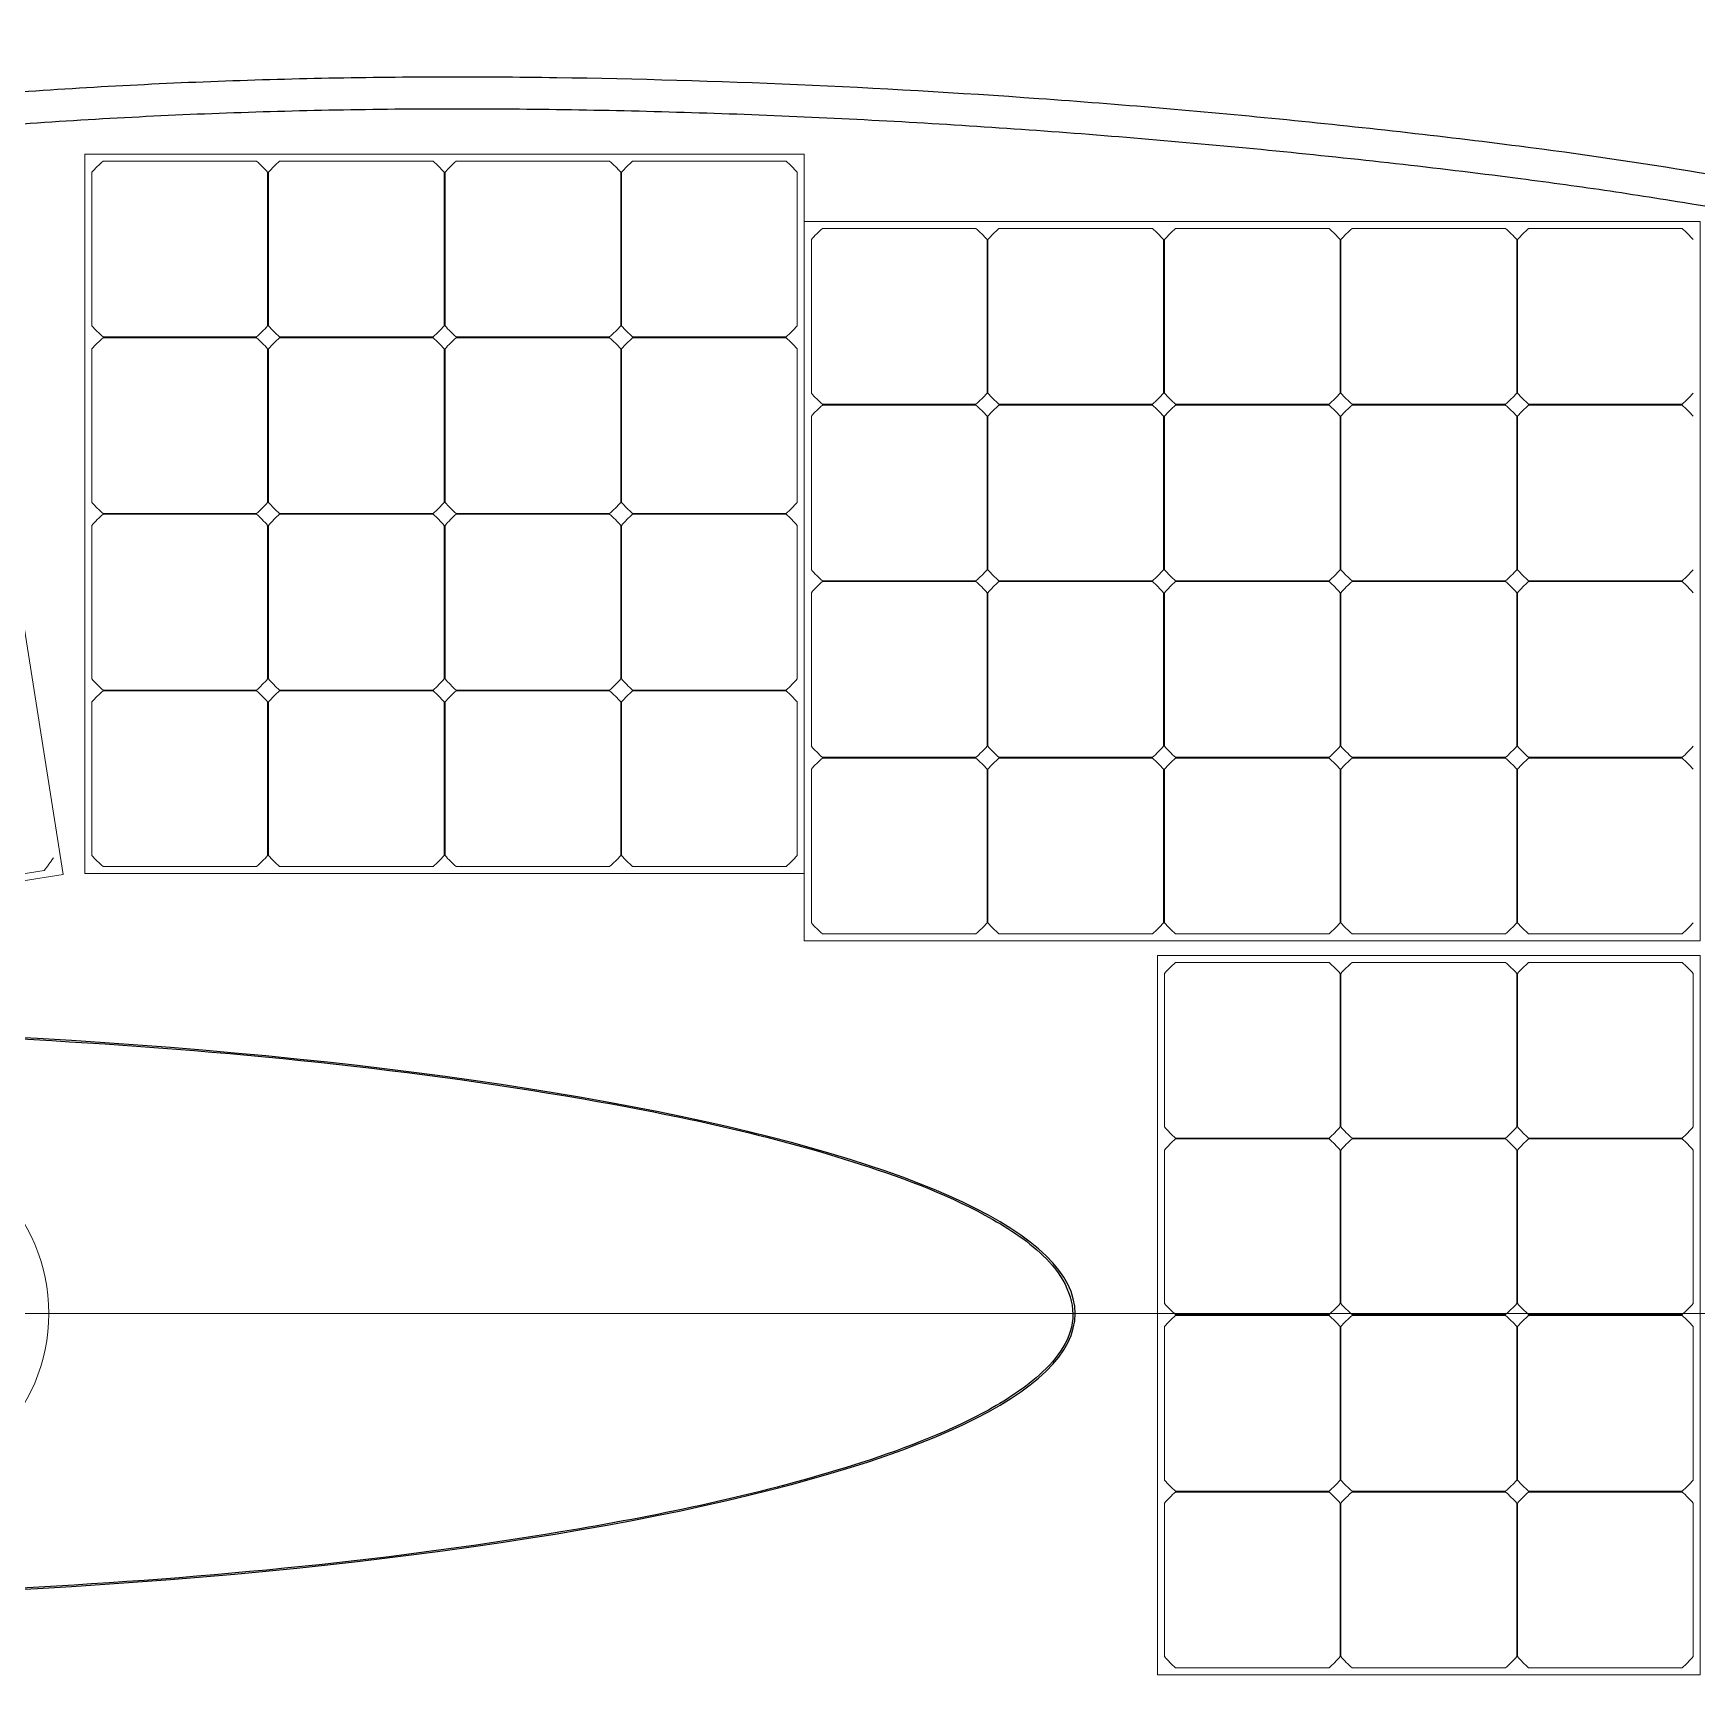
# Model space of a CAD drawing. Header units: inches. Extents: x -1514 to 1282, y -2074 to 286.
# Drawn here: x 1134.48 to 1181.08, y 77.8 to 124.14 of the extents above; entities that cross this region are included whole.
import ezdxf

# ---------------------------------------------------------------- set-up
doc = ezdxf.new("R2010")
doc.units = ezdxf.units.IN
doc.header["$LTSCALE"] = 0.1
doc.header["$MEASUREMENT"] = 0
for name, color, linetype in [('Cells', 7, 'Continuous'), ('PDF_Images', 7, 'Continuous'), ('smallPanels', 40, 'Continuous')]:
    doc.layers.add(name, color=color, linetype=linetype)
picture_1 = doc.add_image_def('image1.png', size_in_pixel=(2048, 1582))

msp = doc.modelspace()

# ---------------------------------------------------------------- linework, layer by layer
at = {"color": 1, "linetype": 'Continuous', "lineweight": 25}
msp.add_ellipse((1123.65184, 88.27971), major_axis=(40.01567, 0), ratio=0.2, start_param=4.71238898, end_param=7.85398163, dxfattribs=at)
for points, knots in [([(1149.14948, 122.89059), (1146.92319, 122.92311), (1144.76827, 122.91766), (1140.35037, 122.82557), (1138.13194, 122.7371), (1133.82392, 122.48311), (1131.59078, 122.30839), (1128.36632, 121.99817), (1127.32814, 121.88948), (1125.62235, 121.69536), (1125.06821, 121.62974), (1123.98883, 121.49664), (1123.51351, 121.43586), (1120.70998, 121.06052), (1118.68478, 120.74035), (1115.44705, 120.10848), (1114.37154, 119.87641), (1112.32056, 119.39381), (1111.20388, 119.10918), (1108.1608, 118.28289), (1105.96218, 117.61349), (1102.91934, 116.61898), (1101.83422, 116.25258), (1100.32414, 115.72835), (1099.81457, 115.54911), (1098.78303, 115.18164), (1098.21207, 114.97554), (1096.77444, 114.45098), (1095.28662, 113.89705), (1093.72352, 113.29905), (1092.66472, 112.89059), (1092.07264, 112.66017), (1091.08903, 112.27471), (1090.58851, 112.07724), (1089.57002, 111.67285), (1089.01018, 111.4491), (1088.04056, 111.05945), (1087.54443, 110.85903), (1086.52953, 110.44701), (1085.95706, 110.21341), (1085.00427, 109.82303), (1084.51306, 109.62099), (1083.50101, 109.20321), (1082.90609, 108.95668), (1081.98292, 108.57306), (1081.258, 108.27106), (1080.48428, 107.94764), (1079.95761, 107.72727), (1079.62283, 107.58702), (1078.99839, 107.32523), (1078.30797, 107.03537), (1077.38702, 106.64805), (1076.96758, 106.47153), (1076.68246, 106.35151), (1076.46331, 106.25923), (1076.09224, 106.10297), (1075.52236, 105.8629), (1074.55471, 105.45521), (1074.12385, 105.27371), (1073.77245, 105.12571), (1073.55584, 105.03448), (1073.50646, 105.01369), (1072.80277, 104.71742), (1072.33163, 104.51922), (1071.61548, 104.21832), (1071.37014, 104.11531), (1070.86621, 103.9039), (1070.5578, 103.77462), (1069.91161, 103.5039), (1069.33434, 103.26231), (1068.32648, 102.84079), (1067.89859, 102.66187), (1066.73853, 102.17691), (1065.92579, 101.83683), (1065.19902, 101.53221), (1064.73362, 101.337), (1064.55539, 101.26221), (1063.77983, 100.93642), (1063.2699, 100.72178), (1062.26428, 100.29761), (1061.71212, 100.06417), (1061.17196, 99.83535), (1060.99678, 99.76108), (1060.80188, 99.67839), (1060.66757, 99.6214), (1060.5352, 99.5652), (1060.50968, 99.55437), (1060.43843, 99.52411), (1060.18741, 99.4175), (1059.93114, 99.30866), (1059.45869, 99.108), (1059.0342, 98.92786), (1058.68166, 98.77849), (1058.46261, 98.68574), (1058.40574, 98.66167), (1057.16202, 98.136), (1056.30891, 97.77839), (1054.18977, 96.91138), (1053.27598, 96.54595), (1051.67954, 95.93583), (1051.21907, 95.76378), (1050.14172, 95.37381), (1049.62718, 95.19416), (1049.13678, 95.02985)], [0, 0, 0, 0, 0.0625, 0.0625, 0.125, 0.125, 0.1875, 0.1875, 0.21875, 0.21875, 0.234375, 0.234375, 0.25, 0.25, 0.3125, 0.3125, 0.34375, 0.34375, 0.375, 0.375, 0.4375, 0.4375, 0.46875, 0.46875, 0.484375, 0.484375, 0.5, 0.5, 0.53125, 0.546875, 0.546875, 0.5625, 0.5625, 0.578125, 0.578125, 0.59375, 0.59375, 0.609375, 0.609375, 0.625, 0.625, 0.640625, 0.640625, 0.65625, 0.65625, 0.671875, 0.6796875, 0.6796875, 0.6875, 0.6875, 0.703125, 0.7109375, 0.71484375, 0.71484375, 0.71875, 0.71875, 0.734375, 0.734375, 0.7421875, 0.74609375, 0.74609375, 0.75, 0.75, 0.765625, 0.765625, 0.7734375, 0.7734375, 0.78125, 0.78125, 0.796875, 0.796875, 0.8125, 0.8125, 0.828125, 0.8359375, 0.8359375, 0.84375, 0.84375, 0.859375, 0.859375, 0.875, 0.875, 0.87890625, 0.88085937, 0.88085937, 0.8828125, 0.8828125, 0.88671875, 0.88671875, 0.890625, 0.890625, 0.8984375, 0.90234375, 0.90234375, 0.90625, 0.90625, 0.9375, 0.9375, 0.96875, 0.96875, 0.984375, 0.984375, 1, 1, 1, 1]), ([(1176.1018, 120.97239), (1173.91225, 121.25288), (1171.63489, 121.50807), (1167.13807, 121.95139), (1164.91516, 122.14144), (1158.13257, 122.62722), (1153.62803, 122.82515), (1149.14948, 122.89059)], [0, 0, 0, 0, 0.25, 0.25, 0.5, 0.5, 1, 1, 1, 1]), ([(1149.13658, 121.99697), (1146.93694, 122.02869), (1144.74395, 122.02247), (1141.46497, 121.95274), (1140.37374, 121.9194), (1138.19487, 121.83202), (1137.10724, 121.77797), (1133.84978, 121.58446), (1131.68537, 121.41382), (1128.44874, 121.10058), (1127.37154, 120.98654), (1125.75813, 120.80185), (1125.22072, 120.73803), (1124.1468, 120.60515), (1123.6103, 120.53612), (1120.93042, 120.17544), (1118.79505, 119.83725), (1116.14245, 119.31597), (1115.61276, 119.20678), (1114.55519, 118.9776), (1114.02732, 118.85756), (1112.44627, 118.48233), (1111.39562, 118.21207), (1108.2522, 117.35082), (1106.16796, 116.70943), (1103.05258, 115.68365), (1102.01593, 115.33124), (1099.94584, 114.60785), (1098.9124, 114.23694), (1097.36431, 113.66877), (1096.84851, 113.47737), (1095.81809, 113.09122), (1095.3036, 112.89652), (1093.76208, 112.30808), (1092.737, 111.91004), (1089.66823, 110.7019), (1087.631, 109.87778), (1083.56746, 108.20774), (1081.54118, 107.36174), (1077.49368, 105.6624), (1075.47263, 104.80866), (1072.94625, 103.74492), (1072.44097, 103.53234), (1071.43028, 103.10782), (1070.92487, 102.89591), (1069.40852, 102.2609), (1068.39748, 101.83859), (1066.37599, 100.99378), (1065.36559, 100.57119), (1063.34633, 99.72348), (1062.33748, 99.29833), (1060.32154, 98.44498), (1059.31462, 98.01635), (1057.29832, 97.16649), (1056.28898, 96.74521), (1054.76994, 96.12677), (1054.26276, 95.92287), (1053.2461, 95.52114), (1052.73662, 95.32331), (1051.71459, 94.93565), (1051.20203, 94.74582), (1050.43013, 94.469), (1050.17231, 94.37806), (1049.89305, 94.28147), (1049.87222, 94.27428), (1049.85139, 94.2671)], [0, 0, 0, 0, 0.0625, 0.0625, 0.09375, 0.09375, 0.125, 0.125, 0.1875, 0.1875, 0.21875, 0.21875, 0.234375, 0.234375, 0.25, 0.25, 0.3125, 0.3125, 0.328125, 0.328125, 0.34375, 0.34375, 0.375, 0.375, 0.4375, 0.4375, 0.46875, 0.46875, 0.5, 0.5, 0.515625, 0.515625, 0.53125, 0.53125, 0.5625, 0.5625, 0.625, 0.625, 0.6875, 0.6875, 0.75, 0.75, 0.765625, 0.765625, 0.78125, 0.78125, 0.8125, 0.8125, 0.84375, 0.84375, 0.875, 0.875, 0.90625, 0.90625, 0.9375, 0.9375, 0.953125, 0.953125, 0.96875, 0.96875, 0.984375, 0.984375, 0.9921875, 0.9921875, 0.992817173, 0.992817173, 0.992817173, 0.992817173]), ([(1175.98692, 120.07935), (1174.87269, 120.22267), (1173.7578, 120.35687), (1171.52685, 120.60874), (1170.41079, 120.72654), (1168.17763, 120.94751), (1167.06052, 121.05063), (1164.82525, 121.24203), (1163.70708, 121.33021), (1160.35091, 121.57159), (1158.11126, 121.70181), (1153.62741, 121.89821), (1151.3832, 121.96453), (1149.13658, 121.99697)], [0, 0, 0, 0, 0.125, 0.125, 0.25, 0.25, 0.375, 0.375, 0.5, 0.5, 0.75, 0.75, 1, 1, 1, 1]), ([(1176.1018, 55.58734), (1182.82469, 56.44857), (1189.25989, 57.7867), (1202.33163, 61.30244), (1208.56055, 63.45223), (1217.62247, 67.20189), (1220.55995, 68.51848), (1225.01732, 70.6831), (1226.42437, 71.39418), (1229.33785, 72.93245), (1230.6985, 73.67888), (1233.59461, 75.35797), (1234.93947, 76.1854), (1236.99032, 77.53087), (1237.66352, 77.98648), (1238.66537, 78.68594), (1238.9673, 78.89973), (1239.68593, 79.41739), (1239.96066, 79.61801), (1241.70596, 80.92526), (1242.81503, 81.81834), (1244.5421, 83.81902), (1244.96474, 84.47834), (1245.67368, 86.03543), (1245.9182, 86.90157), (1246.02043, 88.49391), (1245.96877, 89.41902), (1245.48413, 91.0326), (1245.11363, 91.81744), (1244.1676, 93.23757), (1243.59475, 93.84655), (1242.41237, 95.00114), (1241.72586, 95.58191), (1240.52158, 96.53022), (1239.80523, 97.05891), (1238.47103, 98.01431), (1237.78883, 98.48754), (1235.73417, 99.8688), (1234.2779, 100.78449), (1230.16303, 103.22012), (1227.09415, 104.85047), (1221.18523, 107.75201), (1218.11218, 109.14492), (1211.90198, 111.73396), (1208.78404, 112.92469), (1202.42638, 115.11047), (1199.18517, 116.09911), (1194.38973, 117.39536), (1192.77459, 117.8053), (1189.4242, 118.60151), (1187.85098, 118.95096), (1182.77459, 119.98882), (1179.51453, 120.53521), (1176.1018, 120.97239)], [0, 0, 0, 0, 0.125, 0.125, 0.25, 0.25, 0.3125, 0.3125, 0.34375, 0.34375, 0.375, 0.375, 0.40625, 0.40625, 0.421875, 0.421875, 0.4296875, 0.4296875, 0.4375, 0.4375, 0.46875, 0.46875, 0.484375, 0.484375, 0.5, 0.5, 0.515625, 0.515625, 0.53125, 0.53125, 0.546875, 0.546875, 0.5625, 0.5625, 0.578125, 0.578125, 0.59375, 0.59375, 0.625, 0.625, 0.6875, 0.6875, 0.75, 0.75, 0.8125, 0.8125, 0.875, 0.875, 0.90625, 0.90625, 0.9375, 0.9375, 1, 1, 1, 1]), ([(1175.98692, 56.48039), (1176.81154, 56.58592), (1177.63429, 56.69872), (1179.27596, 56.93941), (1180.09485, 57.0674), (1182.54573, 57.47415), (1184.17198, 57.77547), (1187.41068, 58.43157), (1189.02316, 58.78618), (1191.43265, 59.35305), (1192.23429, 59.54776), (1193.83447, 59.94898), (1194.63298, 60.15561), (1196.22678, 60.58129), (1197.4197, 60.90986), (1198.60888, 61.25295), (1199.20283, 61.42696), (1199.40075, 61.48538), (1199.7961, 61.60298), (1199.99354, 61.66216), (1201.76843, 62.19817), (1203.33128, 62.69917), (1206.42829, 63.74881), (1207.96253, 64.2973), (1211.00409, 65.43861), (1212.51145, 66.03134), (1215.50103, 67.25773), (1216.9832, 67.89147), (1219.92291, 69.19931), (1221.38045, 69.8734), (1223.54826, 70.91529), (1224.26777, 71.26774), (1225.70014, 71.9841), (1226.41299, 72.34803), (1227.83185, 73.08793), (1228.53787, 73.46386), (1229.94291, 74.22821), (1230.64191, 74.61665), (1232.03162, 75.40918), (1232.7223, 75.81336), (1233.75088, 76.43434), (1234.0925, 76.64379), (1234.77316, 77.06788), (1235.11221, 77.28249), (1235.61888, 77.60821), (1235.7875, 77.71745), (1236.12385, 77.93705), (1236.29156, 78.04739), (1236.79331, 78.38004), (1237.12596, 78.60399), (1237.78756, 79.05627), (1238.11652, 79.28458), (1238.77069, 79.74567), (1239.09594, 79.9784), (1239.74254, 80.44857), (1240.06373, 80.68624), (1240.54047, 81.04932), (1240.69854, 81.17145), (1241.01261, 81.41846), (1241.1686, 81.54336), (1241.63255, 81.92349), (1241.93645, 82.18424), (1242.52886, 82.72702), (1242.81761, 83.00871), (1243.23826, 83.44866), (1243.37655, 83.59798), (1243.57909, 83.82887), (1243.64587, 83.90715), (1243.77631, 84.0655), (1243.84006, 84.14567), (1243.9641, 84.30839), (1244.02438, 84.39094), (1244.14117, 84.55863), (1244.19772, 84.64373), (1244.3621, 84.90266), (1244.46473, 85.08005), (1244.65683, 85.44387), (1244.74629, 85.63029), (1244.84963, 85.86917), (1244.86986, 85.91725), (1244.90946, 86.01399), (1244.92881, 86.06267), (1244.98525, 86.20894), (1245.02081, 86.30698), (1245.08753, 86.50419), (1245.1188, 86.60333), (1245.17592, 86.80301), (1245.20167, 86.90357), (1245.24616, 87.1065), (1245.2649, 87.20886), (1245.29557, 87.41535), (1245.30751, 87.51946), (1245.32121, 87.67672), (1245.32507, 87.72932), (1245.33155, 87.83484), (1245.33417, 87.88783), (1245.34036, 88.04672), (1245.34226, 88.15235), (1245.34273, 88.36317), (1245.34134, 88.46836), (1245.33441, 88.67819), (1245.32887, 88.78283), (1245.31242, 88.9914), (1245.30151, 89.09532), (1245.27296, 89.30227), (1245.25527, 89.40529), (1245.2126, 89.61036), (1245.18754, 89.7124), (1245.14526, 89.86484), (1245.13039, 89.91555), (1245.09932, 90.01679), (1245.08313, 90.06739), (1244.99952, 90.31895), (1244.92431, 90.51559), (1244.75952, 90.90092), (1244.66989, 91.08958), (1244.47639, 91.45905), (1244.37251, 91.63985), (1244.23306, 91.86057), (1244.20468, 91.90444), (1244.14693, 91.99164), (1244.11756, 92.03493), (1244.02835, 92.16336), (1243.96723, 92.24721), (1243.77934, 92.49394), (1243.64817, 92.6521), (1243.37805, 92.96017), (1243.23919, 93.11017), (1242.81577, 93.55302), (1242.52366, 93.83793), (1242.07196, 94.25119), (1241.91909, 94.38653), (1241.68675, 94.58642), (1241.60878, 94.65255), (1241.45221, 94.78365), (1241.37356, 94.84865), (1241.13667, 95.0422), (1240.97746, 95.1693), (1240.65709, 95.42054), (1240.49593, 95.5447), (1240.01004, 95.91369), (1239.68295, 96.15504), (1239.02488, 96.63246), (1238.69401, 96.8687), (1237.69606, 97.57029), (1237.02363, 98.0285), (1235.66464, 98.92634), (1234.9781, 99.366), (1233.9375, 100.01138), (1233.58871, 100.22417), (1232.88815, 100.64499), (1232.53648, 100.85296), (1231.47761, 101.47024), (1230.76657, 101.87297), (1229.33599, 102.66473), (1228.61647, 103.05381), (1227.16965, 103.8199), (1226.44227, 104.19677), (1224.97974, 104.93858), (1224.24457, 105.30348), (1222.76688, 106.02239), (1222.0244, 106.37647), (1220.53234, 107.07433), (1219.78273, 107.41805), (1218.27632, 108.09514), (1217.51953, 108.42851), (1216.3789, 108.92074), (1215.99779, 109.08352), (1215.42474, 109.32571), (1215.23348, 109.40612), (1214.85078, 109.56617), (1214.65929, 109.64583), (1211.4019, 110.99365), (1208.30329, 112.16795), (1203.60142, 113.77228), (1202.02511, 114.28077), (1198.85416, 115.24448), (1197.25958, 115.69989), (1194.05304, 116.56137), (1192.44106, 116.96734), (1190.01074, 117.54209), (1189.19855, 117.72785), (1187.56978, 118.08705), (1186.7532, 118.26046), (1184.29644, 118.76065), (1182.64925, 119.06735), (1180.16276, 119.48156), (1179.3313, 119.61193), (1177.66305, 119.85707), (1176.82627, 119.97193), (1175.98692, 120.07935)], [0, 0, 0, 0, 0.015625, 0.015625, 0.03125, 0.03125, 0.0625, 0.0625, 0.09375, 0.09375, 0.109375, 0.109375, 0.125, 0.125, 0.140625, 0.1484375, 0.1484375, 0.15234375, 0.15234375, 0.15625, 0.15625, 0.1875, 0.1875, 0.21875, 0.21875, 0.25, 0.25, 0.28125, 0.28125, 0.3125, 0.3125, 0.328125, 0.328125, 0.34375, 0.34375, 0.359375, 0.359375, 0.375, 0.375, 0.390625, 0.390625, 0.3984375, 0.3984375, 0.40625, 0.40625, 0.41015625, 0.41015625, 0.4140625, 0.4140625, 0.421875, 0.421875, 0.4296875, 0.4296875, 0.4375, 0.4375, 0.4453125, 0.4453125, 0.44921875, 0.44921875, 0.453125, 0.453125, 0.4609375, 0.4609375, 0.46875, 0.46875, 0.47265625, 0.47265625, 0.47460938, 0.47460938, 0.4765625, 0.4765625, 0.47851563, 0.47851563, 0.48046875, 0.48046875, 0.484375, 0.484375, 0.48828125, 0.48828125, 0.48925781, 0.48925781, 0.49023438, 0.49023438, 0.4921875, 0.4921875, 0.49414063, 0.49414063, 0.49609375, 0.49609375, 0.49804688, 0.49804688, 0.5, 0.5, 0.50097656, 0.50097656, 0.50195313, 0.50195313, 0.50390625, 0.50390625, 0.50585938, 0.50585938, 0.5078125, 0.5078125, 0.50976563, 0.50976563, 0.51171875, 0.51171875, 0.51367188, 0.51367188, 0.51464844, 0.51464844, 0.515625, 0.515625, 0.51953125, 0.51953125, 0.5234375, 0.5234375, 0.52734375, 0.52734375, 0.52832031, 0.52832031, 0.52929688, 0.52929688, 0.53125, 0.53125, 0.53515625, 0.53515625, 0.5390625, 0.5390625, 0.546875, 0.546875, 0.55078125, 0.55078125, 0.55273438, 0.55273438, 0.5546875, 0.5546875, 0.55859375, 0.55859375, 0.5625, 0.5625, 0.5703125, 0.5703125, 0.578125, 0.578125, 0.59375, 0.59375, 0.609375, 0.609375, 0.6171875, 0.6171875, 0.625, 0.625, 0.640625, 0.640625, 0.65625, 0.65625, 0.671875, 0.671875, 0.6875, 0.6875, 0.703125, 0.703125, 0.71875, 0.71875, 0.734375, 0.734375, 0.7421875, 0.7421875, 0.74609375, 0.74609375, 0.75, 0.75, 0.8125, 0.8125, 0.84375, 0.84375, 0.875, 0.875, 0.90625, 0.90625, 0.921875, 0.921875, 0.9375, 0.9375, 0.96875, 0.96875, 0.984375, 0.984375, 1, 1, 1, 1]), ([(1103.9386, 89.14044), (1106.27782, 90.28417), (1108.61703, 91.42792), (1113.29545, 93.71543), (1115.59195, 94.9787), (1120.64342, 96.22229), (1123.35869, 96.27008), (1128.68435, 96.20668), (1131.34574, 96.12218), (1139.32515, 95.69435), (1144.64609, 95.20241), (1152.52332, 93.83191), (1155.13973, 93.27827), (1158.94286, 92.04547), (1160.20178, 91.57139), (1161.93438, 90.58594), (1162.49635, 90.20969), (1163.40232, 89.2274), (1163.71797, 88.54747), (1163.4053, 87.24952), (1162.90654, 86.7356), (1161.85966, 85.91234), (1161.27856, 85.58257), (1159.50594, 84.70916), (1158.25031, 84.26938), (1154.46274, 83.12517), (1151.89606, 82.6032), (1144.14945, 81.30679), (1138.90686, 80.83299), (1131.03825, 80.42607), (1128.41331, 80.34655), (1123.15963, 80.29021), (1120.49661, 80.35345), (1115.43536, 81.64031), (1113.18257, 82.89918), (1108.56059, 85.1591), (1106.2496, 86.28905), (1103.9386, 87.41898)], [0, 0, 0, 0, 0.0625, 0.0625, 0.125, 0.125, 0.1875, 0.1875, 0.25, 0.25, 0.375, 0.375, 0.4375, 0.4375, 0.46875, 0.46875, 0.484375, 0.484375, 0.5, 0.5, 0.515625, 0.515625, 0.53125, 0.53125, 0.5625, 0.5625, 0.625, 0.625, 0.75, 0.75, 0.8125, 0.8125, 0.875, 0.875, 0.9375, 0.9375, 1, 1, 1, 1]), ([(1049.85139, 82.29264), (1049.87222, 82.28546), (1049.89305, 82.27826), (1050.17231, 82.18168), (1050.43013, 82.09074), (1051.20203, 81.81391), (1051.71459, 81.62409), (1052.73662, 81.23643), (1053.2461, 81.03859), (1054.26276, 80.63686), (1054.76994, 80.43297), (1056.28898, 79.81453), (1057.29832, 79.39324), (1059.31462, 78.54339), (1060.32154, 78.11476), (1062.33748, 77.26142), (1063.34633, 76.83627), (1065.3656, 75.98857), (1066.376, 75.56597), (1068.39749, 74.72117), (1069.40853, 74.29886), (1070.92488, 73.66385), (1071.43029, 73.45194), (1072.44097, 73.02742), (1072.94626, 72.81484), (1075.47264, 71.7511), (1077.49369, 70.89736), (1081.54119, 69.19802), (1083.56747, 68.35202), (1087.63101, 66.68198), (1089.66824, 65.85786), (1092.73701, 64.64972), (1093.76209, 64.25168), (1095.3036, 63.66324), (1095.81809, 63.46854), (1096.84852, 63.08239), (1097.36432, 62.89099), (1098.91241, 62.32282), (1099.94585, 61.9519), (1102.01593, 61.22852), (1103.05259, 60.87611), (1106.16797, 59.85033), (1108.2522, 59.20894), (1111.39562, 58.34768), (1112.44627, 58.07741), (1114.02733, 57.70219), (1114.5552, 57.58214), (1115.61276, 57.35297), (1116.14245, 57.24377), (1118.79506, 56.72249), (1120.93043, 56.38431), (1123.6103, 56.02362), (1124.14681, 55.95459), (1125.22072, 55.82171), (1125.75813, 55.75789), (1127.37155, 55.5732), (1128.44874, 55.45916), (1131.68537, 55.14592), (1133.84978, 54.97528), (1137.10724, 54.78177), (1138.19487, 54.72771), (1140.37374, 54.64034), (1141.46497, 54.607), (1144.74395, 54.53726), (1146.93694, 54.53105), (1149.13658, 54.56277)], [0.007182826, 0.007182826, 0.007182826, 0.007182826, 0.0078125, 0.0078125, 0.015625, 0.015625, 0.03125, 0.03125, 0.046875, 0.046875, 0.0625, 0.0625, 0.09375, 0.09375, 0.125, 0.125, 0.15625, 0.15625, 0.1875, 0.1875, 0.21875, 0.21875, 0.234375, 0.234375, 0.25, 0.25, 0.3125, 0.3125, 0.375, 0.375, 0.4375, 0.4375, 0.46875, 0.46875, 0.484375, 0.484375, 0.5, 0.5, 0.53125, 0.53125, 0.5625, 0.5625, 0.625, 0.625, 0.65625, 0.65625, 0.671875, 0.671875, 0.6875, 0.6875, 0.75, 0.75, 0.765625, 0.765625, 0.78125, 0.78125, 0.8125, 0.8125, 0.875, 0.875, 0.90625, 0.90625, 0.9375, 0.9375, 1, 1, 1, 1]), ([(1049.13678, 81.52988), (1050.11907, 81.20076), (1051.24508, 80.79001), (1053.19022, 80.04649), (1054.31575, 79.59691), (1055.50113, 79.11181), (1055.74596, 79.01106), (1056.25115, 78.8021), (1056.5527, 78.67669), (1057.00653, 78.4872), (1057.24603, 78.38684), (1057.75018, 78.17491), (1058.06459, 78.04229), (1058.40579, 77.89806), (1058.52562, 77.84735), (1058.77747, 77.74069), (1058.95087, 77.66718), (1059.24105, 77.54409), (1059.47253, 77.44582), (1060.13344, 77.16509), (1060.4246, 77.04146), (1060.92834, 76.82769), (1061.06957, 76.76776), (1061.80346, 76.45691), (1062.3003, 76.24692), (1063.30916, 75.82143), (1063.87772, 75.58219), (1064.5723, 75.29046), (1064.81433, 75.18888), (1065.3194, 74.97709), (1065.64496, 74.84068), (1066.067, 74.66395), (1066.41477, 74.51839), (1066.8752, 74.32578), (1067.08425, 74.23835), (1067.22622, 74.17898), (1067.25517, 74.16687), (1067.83978, 73.92243), (1068.38013, 73.6965), (1068.72845, 73.55085), (1068.81728, 73.5137), (1068.86307, 73.49455), (1068.81671, 73.51394), (1069.17673, 73.36336), (1069.44713, 73.25023), (1069.95271, 73.03861), (1070.14248, 72.95915), (1070.93135, 72.62862), (1071.47685, 72.39972), (1072.14449, 72.11916), (1072.50092, 71.96929), (1072.89128, 71.80504), (1073.15906, 71.69234), (1073.35075, 71.61164), (1073.78775, 71.42764), (1074.26548, 71.22641), (1075.29881, 70.79105), (1075.74671, 70.60235), (1076.09145, 70.45714), (1076.29836, 70.37), (1076.32297, 70.35963), (1077.06251, 70.04822), (1077.8856, 69.70193), (1078.61217, 69.39674), (1079.07509, 69.20242), (1079.23085, 69.13706), (1080.05583, 68.79127), (1080.58409, 68.57028), (1081.59717, 68.14738), (1082.0084, 67.97605), (1083.08176, 67.53018), (1083.6039, 67.31399), (1084.61912, 66.89511), (1085.05911, 66.71415), (1087.71726, 65.6257), (1089.60724, 64.8648), (1092.7619, 63.63), (1093.75285, 63.2476), (1095.86943, 62.44536), (1096.82319, 62.09021), (1098.94154, 61.31895), (1099.92667, 60.96843), (1102.04419, 60.23538), (1103.01777, 59.90745), (1106.25893, 58.85188), (1108.20421, 58.26131), (1111.43842, 57.38901), (1112.44939, 57.13357), (1114.58138, 56.63638), (1115.66423, 56.40706), (1117.71597, 56.0106), (1118.86147, 55.81059), (1120.39505, 55.56596), (1120.91811, 55.48625), (1121.98793, 55.33048), (1122.58468, 55.24779), (1124.11064, 55.04504), (1125.22992, 54.90837), (1127.40025, 54.6628), (1128.45228, 54.55269), (1131.7353, 54.23875), (1133.87082, 54.07309), (1140.37645, 53.69188), (1144.70683, 53.60424), (1149.14948, 53.66915)], [0, 0, 0, 0, 0.03125, 0.03125, 0.0625, 0.0625, 0.0703125, 0.0703125, 0.078125, 0.078125, 0.0859375, 0.0859375, 0.09375, 0.09375, 0.09765625, 0.09765625, 0.1015625, 0.1015625, 0.109375, 0.109375, 0.1171875, 0.1171875, 0.125, 0.125, 0.140625, 0.140625, 0.15625, 0.15625, 0.1640625, 0.1640625, 0.171875, 0.171875, 0.1796875, 0.18359375, 0.18554687, 0.18554687, 0.1875, 0.1875, 0.1953125, 0.19921875, 0.20117187, 0.20117187, 0.203125, 0.203125, 0.2109375, 0.2109375, 0.21875, 0.21875, 0.234375, 0.234375, 0.2421875, 0.24609375, 0.24609375, 0.25, 0.25, 0.265625, 0.265625, 0.2734375, 0.27734375, 0.27734375, 0.28125, 0.28125, 0.296875, 0.3046875, 0.3046875, 0.3125, 0.3125, 0.328125, 0.328125, 0.34375, 0.34375, 0.359375, 0.359375, 0.375, 0.375, 0.4375, 0.4375, 0.46875, 0.46875, 0.5, 0.5, 0.53125, 0.53125, 0.5625, 0.5625, 0.625, 0.625, 0.65625, 0.65625, 0.6875, 0.6875, 0.71875, 0.71875, 0.734375, 0.734375, 0.75, 0.75, 0.78125, 0.78125, 0.8125, 0.8125, 0.875, 0.875, 1, 1, 1, 1])]:
    msp.add_open_spline(points, degree=3, knots=knots, dxfattribs=at)
at = {"layer": 'Cells', "color": 3, "lineweight": 0}
msp.add_line((1051.05011, 88.27987), (1247.90051, 88.2796), dxfattribs=at)
at = {"layer": 'Cells', "color": 1, "lineweight": 0}
msp.add_circle((1129.91823, 88.27971), 4.99999, dxfattribs=at)
at = {"layer": 'smallPanels', "color": 11, "lineweight": 0, "true_color": 0xf27172}
for p, q in [((1136.12822, 115.94362), (1136.12822, 120.24397)), ((1136.43867, 120.55442), (1140.73902, 120.55442)), ((1141.04947, 120.24397), (1141.04947, 115.94362)), ((1141.07309, 115.94362), (1141.07309, 120.24397)), ((1141.38354, 120.55442), (1145.68389, 120.55442)), ((1145.99434, 120.24397), (1145.99434, 115.94362)), ((1146.01796, 115.94362), (1146.01796, 120.24397)), ((1146.32841, 120.55442), (1150.62876, 120.55442)), ((1150.93921, 120.24397), (1150.93921, 115.94362)), ((1150.96283, 115.94362), (1150.96283, 120.24397)), ((1151.27328, 120.55442), (1155.57363, 120.55442)), ((1155.88408, 120.24397), (1155.88408, 115.94362)), ((1140.73902, 115.63317), (1136.43867, 115.63317)), ((1136.43867, 115.60955), (1140.73902, 115.60955)), ((1145.68389, 115.63317), (1141.38354, 115.63317)), ((1141.38354, 115.60955), (1145.68389, 115.60955)), ((1150.62876, 115.63317), (1146.32841, 115.63317)), ((1146.32841, 115.60955), (1150.62876, 115.60955)), ((1155.57363, 115.63317), (1151.27328, 115.63317)), ((1151.27328, 115.60955), (1155.57363, 115.60955)), ((1136.12822, 110.99875), (1136.12822, 115.2991)), ((1141.04947, 115.2991), (1141.04947, 110.99875)), ((1141.07309, 110.99875), (1141.07309, 115.2991)), ((1145.99434, 115.2991), (1145.99434, 110.99875)), ((1146.01796, 110.99875), (1146.01796, 115.2991)), ((1150.93921, 115.2991), (1150.93921, 110.99875)), ((1150.96283, 110.99875), (1150.96283, 115.2991)), ((1155.88408, 115.2991), (1155.88408, 110.99875)), ((1140.73902, 110.6883), (1136.43867, 110.6883)), ((1136.43867, 110.66467), (1140.73902, 110.66467)), ((1145.68389, 110.6883), (1141.38354, 110.6883)), ((1141.38354, 110.66467), (1145.68389, 110.66467)), ((1150.62876, 110.6883), (1146.32841, 110.6883)), ((1146.32841, 110.66467), (1150.62876, 110.66467)), ((1155.57363, 110.6883), (1151.27328, 110.6883)), ((1151.27328, 110.66467), (1155.57363, 110.66467)), ((1136.12822, 106.05387), (1136.12822, 110.35422)), ((1141.04947, 110.35422), (1141.04947, 106.05387)), ((1141.07309, 106.05387), (1141.07309, 110.35422)), ((1145.99434, 110.35422), (1145.99434, 106.05387)), ((1146.01796, 106.05387), (1146.01796, 110.35422)), ((1150.93921, 110.35422), (1150.93921, 106.05387)), ((1150.96283, 106.05387), (1150.96283, 110.35422)), ((1155.88408, 110.35422), (1155.88408, 106.05387)), ((1136.12822, 101.109), (1136.12822, 105.40935)), ((1140.73902, 105.74342), (1136.43867, 105.74342)), ((1136.43867, 105.7198), (1140.73902, 105.7198)), ((1141.04947, 105.40935), (1141.04947, 101.109)), ((1141.07309, 101.109), (1141.07309, 105.40935)), ((1145.68389, 105.74342), (1141.38354, 105.74342)), ((1141.38354, 105.7198), (1145.68389, 105.7198)), ((1145.99434, 105.40935), (1145.99434, 101.109)), ((1146.01796, 101.109), (1146.01796, 105.40935)), ((1150.62876, 105.74342), (1146.32841, 105.74342)), ((1146.32841, 105.7198), (1150.62876, 105.7198)), ((1150.93921, 105.40935), (1150.93921, 101.109)), ((1150.96283, 101.109), (1150.96283, 105.40935)), ((1155.57363, 105.74342), (1151.27328, 105.74342)), ((1151.27328, 105.7198), (1155.57363, 105.7198)), ((1155.88408, 105.40935), (1155.88408, 101.109)), ((1140.73902, 100.79855), (1136.43867, 100.79855)), ((1145.68389, 100.79855), (1141.38354, 100.79855)), ((1150.62876, 100.79855), (1146.32841, 100.79855)), ((1155.57363, 100.79855), (1151.27328, 100.79855))]:
    msp.add_line(p, q, dxfattribs=at)
at = {"layer": 'smallPanels', "color": 5, "lineweight": 0}
for p, q in [((1156.27778, 118.35912), (1156.27778, 114.05877)), ((1160.88858, 118.66957), (1156.58823, 118.66957)), ((1161.19903, 114.05877), (1161.19903, 118.35912)), ((1161.22266, 118.35912), (1161.22266, 114.05877)), ((1165.83346, 118.66957), (1161.53311, 118.66957)), ((1166.14391, 114.05877), (1166.14391, 118.35912)), ((1166.16753, 118.35912), (1166.16753, 114.05877)), ((1170.77833, 118.66957), (1166.47798, 118.66957)), ((1171.08878, 114.05877), (1171.08878, 118.35912)), ((1171.1124, 118.35912), (1171.1124, 114.05877)), ((1175.7232, 118.66957), (1171.42285, 118.66957)), ((1176.03365, 114.05877), (1176.03365, 118.35912)), ((1176.05727, 118.35912), (1176.05727, 114.05877)), ((1180.66807, 118.66957), (1176.36772, 118.66957)), ((1156.58823, 113.74832), (1160.88858, 113.74832)), ((1160.88858, 113.7247), (1156.58823, 113.7247)), ((1161.53311, 113.74832), (1165.83346, 113.74832)), ((1165.83346, 113.7247), (1161.53311, 113.7247)), ((1166.47798, 113.74832), (1170.77833, 113.74832)), ((1170.77833, 113.7247), (1166.47798, 113.7247)), ((1171.42285, 113.74832), (1175.7232, 113.74832)), ((1175.7232, 113.7247), (1171.42285, 113.7247)), ((1176.36772, 113.74832), (1180.66807, 113.74832)), ((1180.66807, 113.7247), (1176.36772, 113.7247)), ((1156.27778, 113.41425), (1156.27778, 109.1139)), ((1161.19903, 109.1139), (1161.19903, 113.41425)), ((1161.22266, 113.41425), (1161.22266, 109.1139)), ((1166.14391, 109.1139), (1166.14391, 113.41425)), ((1166.16753, 113.41425), (1166.16753, 109.1139)), ((1171.08878, 109.1139), (1171.08878, 113.41425)), ((1171.1124, 113.41425), (1171.1124, 109.1139)), ((1176.03365, 109.1139), (1176.03365, 113.41425)), ((1176.05727, 113.41425), (1176.05727, 109.1139)), ((1156.58823, 108.80345), (1160.88858, 108.80345)), ((1160.88858, 108.77982), (1156.58823, 108.77982)), ((1161.53311, 108.80345), (1165.83346, 108.80345)), ((1165.83346, 108.77982), (1161.53311, 108.77982)), ((1166.47798, 108.80345), (1170.77833, 108.80345)), ((1170.77833, 108.77982), (1166.47798, 108.77982)), ((1171.42285, 108.80345), (1175.7232, 108.80345)), ((1175.7232, 108.77982), (1171.42285, 108.77982)), ((1176.36772, 108.80345), (1180.66807, 108.80345)), ((1180.66807, 108.77982), (1176.36772, 108.77982)), ((1156.27778, 108.46937), (1156.27778, 104.16902)), ((1161.19903, 104.16902), (1161.19903, 108.46937)), ((1161.22266, 108.46937), (1161.22266, 104.16902)), ((1166.14391, 104.16902), (1166.14391, 108.46937)), ((1166.16753, 108.46937), (1166.16753, 104.16902)), ((1171.08878, 104.16902), (1171.08878, 108.46937)), ((1171.1124, 108.46937), (1171.1124, 104.16902)), ((1176.03365, 104.16902), (1176.03365, 108.46937)), ((1176.05727, 108.46937), (1176.05727, 104.16902)), ((1156.27778, 103.5245), (1156.27778, 99.22415)), ((1156.58823, 103.85857), (1160.88858, 103.85857)), ((1160.88858, 103.83495), (1156.58823, 103.83495)), ((1161.19903, 99.22415), (1161.19903, 103.5245)), ((1161.22266, 103.5245), (1161.22266, 99.22415)), ((1161.53311, 103.85857), (1165.83346, 103.85857)), ((1165.83346, 103.83495), (1161.53311, 103.83495)), ((1166.14391, 99.22415), (1166.14391, 103.5245)), ((1166.16753, 103.5245), (1166.16753, 99.22415)), ((1166.47798, 103.85857), (1170.77833, 103.85857)), ((1170.77833, 103.83495), (1166.47798, 103.83495)), ((1171.08878, 99.22415), (1171.08878, 103.5245)), ((1171.1124, 103.5245), (1171.1124, 99.22415)), ((1171.42285, 103.85857), (1175.7232, 103.85857)), ((1175.7232, 103.83495), (1171.42285, 103.83495)), ((1176.03365, 99.22415), (1176.03365, 103.5245)), ((1176.05727, 103.5245), (1176.05727, 99.22415)), ((1176.36772, 103.85857), (1180.66807, 103.85857)), ((1180.66807, 103.83495), (1176.36772, 103.83495)), ((1130.54262, 100.01827), (1134.79009, 100.6906)), ((1156.58823, 98.9137), (1160.88858, 98.9137)), ((1161.53311, 98.9137), (1165.83346, 98.9137)), ((1166.47798, 98.9137), (1170.77833, 98.9137)), ((1171.42285, 98.9137), (1175.7232, 98.9137)), ((1176.36772, 98.9137), (1180.66807, 98.9137))]:
    msp.add_line(p, q, dxfattribs=at)
at = {"layer": 'smallPanels', "color": 4, "lineweight": 0}
for p, q in [((1166.47798, 98.11493), (1170.77833, 98.11493)), ((1171.42285, 98.11493), (1175.7232, 98.11493)), ((1176.36772, 98.11493), (1180.66807, 98.11493)), ((1166.16753, 93.50413), (1166.16753, 97.80448)), ((1171.08878, 97.80448), (1171.08878, 93.50413)), ((1171.1124, 93.50413), (1171.1124, 97.80448)), ((1176.03365, 97.80448), (1176.03365, 93.50413)), ((1176.05727, 93.50413), (1176.05727, 97.80448)), ((1180.97852, 97.80448), (1180.97852, 93.50413)), ((1170.77833, 93.19368), (1166.47798, 93.19368)), ((1175.7232, 93.19368), (1171.42285, 93.19368)), ((1180.66807, 93.19368), (1176.36772, 93.19368)), ((1166.16753, 88.55926), (1166.16753, 92.85961)), ((1166.47798, 93.17006), (1170.77833, 93.17006)), ((1171.08878, 92.85961), (1171.08878, 88.55926)), ((1171.1124, 88.55926), (1171.1124, 92.85961)), ((1171.42285, 93.17006), (1175.7232, 93.17006)), ((1176.03365, 92.85961), (1176.03365, 88.55926)), ((1176.05727, 88.55926), (1176.05727, 92.85961)), ((1176.36772, 93.17006), (1180.66807, 93.17006)), ((1180.97852, 92.85961), (1180.97852, 88.55926)), ((1170.77833, 88.24881), (1166.47798, 88.24881)), ((1166.47798, 88.22518), (1170.77833, 88.22518)), ((1175.7232, 88.24881), (1171.42285, 88.24881)), ((1171.42285, 88.22518), (1175.7232, 88.22518)), ((1180.66807, 88.24881), (1176.36772, 88.24881)), ((1176.36772, 88.22518), (1180.66807, 88.22518)), ((1166.16753, 83.61438), (1166.16753, 87.91473)), ((1171.08878, 87.91473), (1171.08878, 83.61438)), ((1171.1124, 83.61438), (1171.1124, 87.91473)), ((1176.03365, 87.91473), (1176.03365, 83.61438)), ((1176.05727, 83.61438), (1176.05727, 87.91473)), ((1180.97852, 87.91473), (1180.97852, 83.61438)), ((1166.16753, 78.66951), (1166.16753, 82.96986)), ((1170.77833, 83.30393), (1166.47798, 83.30393)), ((1166.47798, 83.28031), (1170.77833, 83.28031)), ((1171.08878, 82.96986), (1171.08878, 78.66951)), ((1171.1124, 78.66951), (1171.1124, 82.96986)), ((1175.7232, 83.30393), (1171.42285, 83.30393)), ((1171.42285, 83.28031), (1175.7232, 83.28031)), ((1176.03365, 82.96986), (1176.03365, 78.66951)), ((1176.05727, 78.66951), (1176.05727, 82.96986)), ((1180.66807, 83.30393), (1176.36772, 83.30393)), ((1176.36772, 83.28031), (1180.66807, 83.28031)), ((1180.97852, 82.96986), (1180.97852, 78.66951)), ((1170.77833, 78.35906), (1166.47798, 78.35906)), ((1175.7232, 78.35906), (1171.42285, 78.35906)), ((1180.66807, 78.35906), (1176.36772, 78.35906))]:
    msp.add_line(p, q, dxfattribs=at)
at = {"layer": 'smallPanels', "color": 11, "lineweight": 0, "true_color": 0xf27172}
msp.add_lwpolyline([(1135.93137, 100.6017), (1135.93137, 120.75127), (1156.08093, 120.75127), (1156.08093, 100.6017)], close=True, dxfattribs=at)
at = {"layer": 'smallPanels', "color": 5, "lineweight": 0}
for points in [[(1107.38581, 116.55388), (1110.53608, 96.65211), (1135.32193, 100.57549), (1132.17165, 120.47727)], [(1156.08093, 118.86642), (1156.08093, 98.71685), (1181.17537, 98.71685), (1181.17537, 118.86642)]]:
    msp.add_lwpolyline(points, close=True, dxfattribs=at)
at = {"layer": 'smallPanels', "color": 4, "lineweight": 0}
msp.add_lwpolyline([(1181.17537, 78.16221), (1165.97068, 78.16221), (1165.97068, 98.31178), (1181.17537, 98.31178)], close=True, dxfattribs=at)
at = {"layer": 'smallPanels', "color": 11, "lineweight": 0, "true_color": 0xf27172}
for centre, start, end in [((1138.58884, 118.09379), 131.148031, 138.851969), ((1138.58884, 118.09379), 41.148031, 48.851969), ((1143.53371, 118.09379), 131.148031, 138.851969), ((1143.53371, 118.09379), 41.148031, 48.851969), ((1148.47859, 118.09379), 131.148031, 138.851969), ((1148.47859, 118.09379), 41.148031, 48.851969), ((1153.42346, 118.09379), 131.148031, 138.851969), ((1153.42346, 118.09379), 41.148031, 48.851969), ((1138.58884, 118.09379), 221.148031, 228.851969), ((1138.58884, 113.14892), 131.148031, 138.851969), ((1138.58884, 118.09379), 311.148031, 318.851969), ((1138.58884, 113.14892), 41.148031, 48.851969), ((1143.53371, 118.09379), 221.148031, 228.851969), ((1143.53371, 113.14892), 131.148031, 138.851969), ((1143.53371, 118.09379), 311.148031, 318.851969), ((1143.53371, 113.14892), 41.148031, 48.851969), ((1148.47859, 118.09379), 221.148031, 228.851969), ((1148.47859, 113.14892), 131.148031, 138.851969), ((1148.47859, 118.09379), 311.148031, 318.851969), ((1148.47859, 113.14892), 41.148031, 48.851969), ((1153.42346, 118.09379), 221.148031, 228.851969), ((1153.42346, 113.14892), 131.148031, 138.851969), ((1153.42346, 118.09379), 311.148031, 318.851969), ((1153.42346, 113.14892), 41.148031, 48.851969), ((1138.58884, 113.14892), 221.148031, 228.851969), ((1138.58884, 113.14892), 311.148031, 318.851969), ((1143.53371, 113.14892), 221.148031, 228.851969), ((1143.53371, 113.14892), 311.148031, 318.851969), ((1148.47859, 113.14892), 221.148031, 228.851969), ((1148.47859, 113.14892), 311.148031, 318.851969), ((1153.42346, 113.14892), 221.148031, 228.851969), ((1153.42346, 113.14892), 311.148031, 318.851969), ((1138.58884, 108.20405), 131.148031, 138.851969), ((1138.58884, 108.20405), 41.148031, 48.851969), ((1143.53371, 108.20405), 131.148031, 138.851969), ((1143.53371, 108.20405), 41.148031, 48.851969), ((1148.47859, 108.20405), 131.148031, 138.851969), ((1148.47859, 108.20405), 41.148031, 48.851969), ((1153.42346, 108.20405), 131.148031, 138.851969), ((1153.42346, 108.20405), 41.148031, 48.851969), ((1138.58884, 108.20405), 221.148031, 228.851969), ((1138.58884, 108.20405), 311.148031, 318.851969), ((1143.53371, 108.20405), 221.148031, 228.851969), ((1143.53371, 108.20405), 311.148031, 318.851969), ((1148.47859, 108.20405), 221.148031, 228.851969), ((1148.47859, 108.20405), 311.148031, 318.851969), ((1153.42346, 108.20405), 221.148031, 228.851969), ((1153.42346, 108.20405), 311.148031, 318.851969), ((1138.58884, 103.25918), 131.148031, 138.851969), ((1138.58884, 103.25918), 41.148031, 48.851969), ((1143.53371, 103.25918), 131.148031, 138.851969), ((1143.53371, 103.25918), 41.148031, 48.851969), ((1148.47859, 103.25918), 131.148031, 138.851969), ((1148.47859, 103.25918), 41.148031, 48.851969), ((1153.42346, 103.25918), 131.148031, 138.851969), ((1153.42346, 103.25918), 41.148031, 48.851969), ((1138.58884, 103.25918), 221.148031, 228.851969), ((1138.58884, 103.25918), 311.148031, 318.851969), ((1143.53371, 103.25918), 221.148031, 228.851969), ((1143.53371, 103.25918), 311.148031, 318.851969), ((1148.47859, 103.25918), 221.148031, 228.851969), ((1148.47859, 103.25918), 311.148031, 318.851969), ((1153.42346, 103.25918), 221.148031, 228.851969), ((1153.42346, 103.25918), 311.148031, 318.851969)]:
    msp.add_arc(centre, 3.26771, start, end, dxfattribs=at)
at = {"layer": 'smallPanels', "color": 5, "lineweight": 0}
for centre, start, end in [((1158.73841, 116.20894), 131.148031, 138.851969), ((1158.73841, 116.20894), 41.148031, 48.851969), ((1163.68328, 116.20894), 131.148031, 138.851969), ((1163.68328, 116.20894), 41.148031, 48.851969), ((1168.62815, 116.20894), 131.148031, 138.851969), ((1168.62815, 116.20894), 41.148031, 48.851969), ((1173.57302, 116.20894), 131.148031, 138.851969), ((1173.57302, 116.20894), 41.148031, 48.851969), ((1178.5179, 116.20894), 131.148031, 138.851969), ((1178.5179, 116.20894), 41.148031, 48.851969), ((1158.73841, 116.20894), 221.148031, 228.851969), ((1158.73841, 111.26407), 131.148031, 138.851969), ((1158.73841, 116.20894), 311.148031, 318.851969), ((1158.73841, 111.26407), 41.148031, 48.851969), ((1163.68328, 116.20894), 221.148031, 228.851969), ((1163.68328, 111.26407), 131.148031, 138.851969), ((1163.68328, 116.20894), 311.148031, 318.851969), ((1163.68328, 111.26407), 41.148031, 48.851969), ((1168.62815, 116.20894), 221.148031, 228.851969), ((1168.62815, 111.26407), 131.148031, 138.851969), ((1168.62815, 116.20894), 311.148031, 318.851969), ((1168.62815, 111.26407), 41.148031, 48.851969), ((1173.57302, 116.20894), 221.148031, 228.851969), ((1173.57302, 111.26407), 131.148031, 138.851969), ((1173.57302, 116.20894), 311.148031, 318.851969), ((1173.57302, 111.26407), 41.148031, 48.851969), ((1178.5179, 116.20894), 221.148031, 228.851969), ((1178.5179, 111.26407), 131.148031, 138.851969), ((1178.5179, 116.20894), 311.148031, 318.851969), ((1178.5179, 111.26407), 41.148031, 48.851969), ((1158.73841, 111.26407), 221.148031, 228.851969), ((1158.73841, 111.26407), 311.148031, 318.851969), ((1163.68328, 111.26407), 221.148031, 228.851969), ((1163.68328, 111.26407), 311.148031, 318.851969), ((1168.62815, 111.26407), 221.148031, 228.851969), ((1168.62815, 111.26407), 311.148031, 318.851969), ((1173.57302, 111.26407), 221.148031, 228.851969), ((1173.57302, 111.26407), 311.148031, 318.851969), ((1178.5179, 111.26407), 221.148031, 228.851969), ((1178.5179, 111.26407), 311.148031, 318.851969), ((1158.73841, 106.3192), 131.148031, 138.851969), ((1158.73841, 106.3192), 41.148031, 48.851969), ((1163.68328, 106.3192), 131.148031, 138.851969), ((1163.68328, 106.3192), 41.148031, 48.851969), ((1168.62815, 106.3192), 131.148031, 138.851969), ((1168.62815, 106.3192), 41.148031, 48.851969), ((1173.57302, 106.3192), 131.148031, 138.851969), ((1173.57302, 106.3192), 41.148031, 48.851969), ((1178.5179, 106.3192), 131.148031, 138.851969), ((1178.5179, 106.3192), 41.148031, 48.851969), ((1158.73841, 106.3192), 221.148031, 228.851969), ((1158.73841, 106.3192), 311.148031, 318.851969), ((1163.68328, 106.3192), 221.148031, 228.851969), ((1163.68328, 106.3192), 311.148031, 318.851969), ((1168.62815, 106.3192), 221.148031, 228.851969), ((1168.62815, 106.3192), 311.148031, 318.851969), ((1173.57302, 106.3192), 221.148031, 228.851969), ((1173.57302, 106.3192), 311.148031, 318.851969), ((1178.5179, 106.3192), 221.148031, 228.851969), ((1178.5179, 106.3192), 311.148031, 318.851969), ((1158.73841, 101.37433), 131.148031, 138.851969), ((1158.73841, 101.37433), 41.148031, 48.851969), ((1163.68328, 101.37433), 131.148031, 138.851969), ((1163.68328, 101.37433), 41.148031, 48.851969), ((1168.62815, 101.37433), 131.148031, 138.851969), ((1168.62815, 101.37433), 41.148031, 48.851969), ((1173.57302, 101.37433), 131.148031, 138.851969), ((1173.57302, 101.37433), 41.148031, 48.851969), ((1178.5179, 101.37433), 131.148031, 138.851969), ((1178.5179, 101.37433), 41.148031, 48.851969), ((1132.28165, 102.7848), 320.142823, 327.846761), ((1158.73841, 101.37433), 221.148031, 228.851969), ((1158.73841, 101.37433), 311.148031, 318.851969), ((1163.68328, 101.37433), 221.148031, 228.851969), ((1163.68328, 101.37433), 311.148031, 318.851969), ((1168.62815, 101.37433), 221.148031, 228.851969), ((1168.62815, 101.37433), 311.148031, 318.851969), ((1173.57302, 101.37433), 221.148031, 228.851969), ((1173.57302, 101.37433), 311.148031, 318.851969), ((1178.5179, 101.37433), 221.148031, 228.851969), ((1178.5179, 101.37433), 311.148031, 318.851969)]:
    msp.add_arc(centre, 3.26771, start, end, dxfattribs=at)
at = {"layer": 'smallPanels', "color": 4, "lineweight": 0}
for centre, start, end in [((1168.62815, 95.6543), 131.148031, 138.851969), ((1168.62815, 95.6543), 41.148031, 48.851969), ((1173.57302, 95.6543), 131.148031, 138.851969), ((1173.57302, 95.6543), 41.148031, 48.851969), ((1178.5179, 95.6543), 131.148031, 138.851969), ((1178.5179, 95.6543), 41.148031, 48.851969), ((1168.62815, 95.6543), 221.148031, 228.851969), ((1168.62815, 95.6543), 311.148031, 318.851969), ((1173.57302, 95.6543), 221.148031, 228.851969), ((1173.57302, 95.6543), 311.148031, 318.851969), ((1178.5179, 95.6543), 221.148031, 228.851969), ((1178.5179, 95.6543), 311.148031, 318.851969), ((1168.62815, 90.70943), 131.148031, 138.851969), ((1168.62815, 90.70943), 41.148031, 48.851969), ((1173.57302, 90.70943), 131.148031, 138.851969), ((1173.57302, 90.70943), 41.148031, 48.851969), ((1178.5179, 90.70943), 131.148031, 138.851969), ((1178.5179, 90.70943), 41.148031, 48.851969), ((1168.62815, 90.70943), 221.148031, 228.851969), ((1168.62815, 90.70943), 311.148031, 318.851969), ((1173.57302, 90.70943), 221.148031, 228.851969), ((1173.57302, 90.70943), 311.148031, 318.851969), ((1178.5179, 90.70943), 221.148031, 228.851969), ((1178.5179, 90.70943), 311.148031, 318.851969), ((1168.62815, 85.76456), 131.148031, 138.851969), ((1168.62815, 85.76456), 41.148031, 48.851969), ((1173.57302, 85.76456), 131.148031, 138.851969), ((1173.57302, 85.76456), 41.148031, 48.851969), ((1178.5179, 85.76456), 131.148031, 138.851969), ((1178.5179, 85.76456), 41.148031, 48.851969), ((1168.62815, 85.76456), 221.148031, 228.851969), ((1168.62815, 85.76456), 311.148031, 318.851969), ((1173.57302, 85.76456), 221.148031, 228.851969), ((1173.57302, 85.76456), 311.148031, 318.851969), ((1178.5179, 85.76456), 221.148031, 228.851969), ((1178.5179, 85.76456), 311.148031, 318.851969), ((1168.62815, 80.81969), 131.148031, 138.851969), ((1168.62815, 80.81969), 41.148031, 48.851969), ((1173.57302, 80.81969), 131.148031, 138.851969), ((1173.57302, 80.81969), 41.148031, 48.851969), ((1178.5179, 80.81969), 131.148031, 138.851969), ((1178.5179, 80.81969), 41.148031, 48.851969), ((1168.62815, 80.81969), 221.148031, 228.851969), ((1168.62815, 80.81969), 311.148031, 318.851969), ((1173.57302, 80.81969), 221.148031, 228.851969), ((1173.57302, 80.81969), 311.148031, 318.851969), ((1178.5179, 80.81969), 221.148031, 228.851969), ((1178.5179, 80.81969), 311.148031, 318.851969)]:
    msp.add_arc(centre, 3.26771, start, end, dxfattribs=at)

# ---------------------------------------------------------------- pictures from other files: only their frames are drawn
at = {"layer": 'PDF_Images', "color": 7, "lineweight": 25}
image = msp.add_image(picture_1, insert=(1042.17575, -12.10498), size_in_units=(239.83103, 185.32399), dxfattribs=at)
image.dxf.flags = 15

doc.saveas('drawing.dxf')
